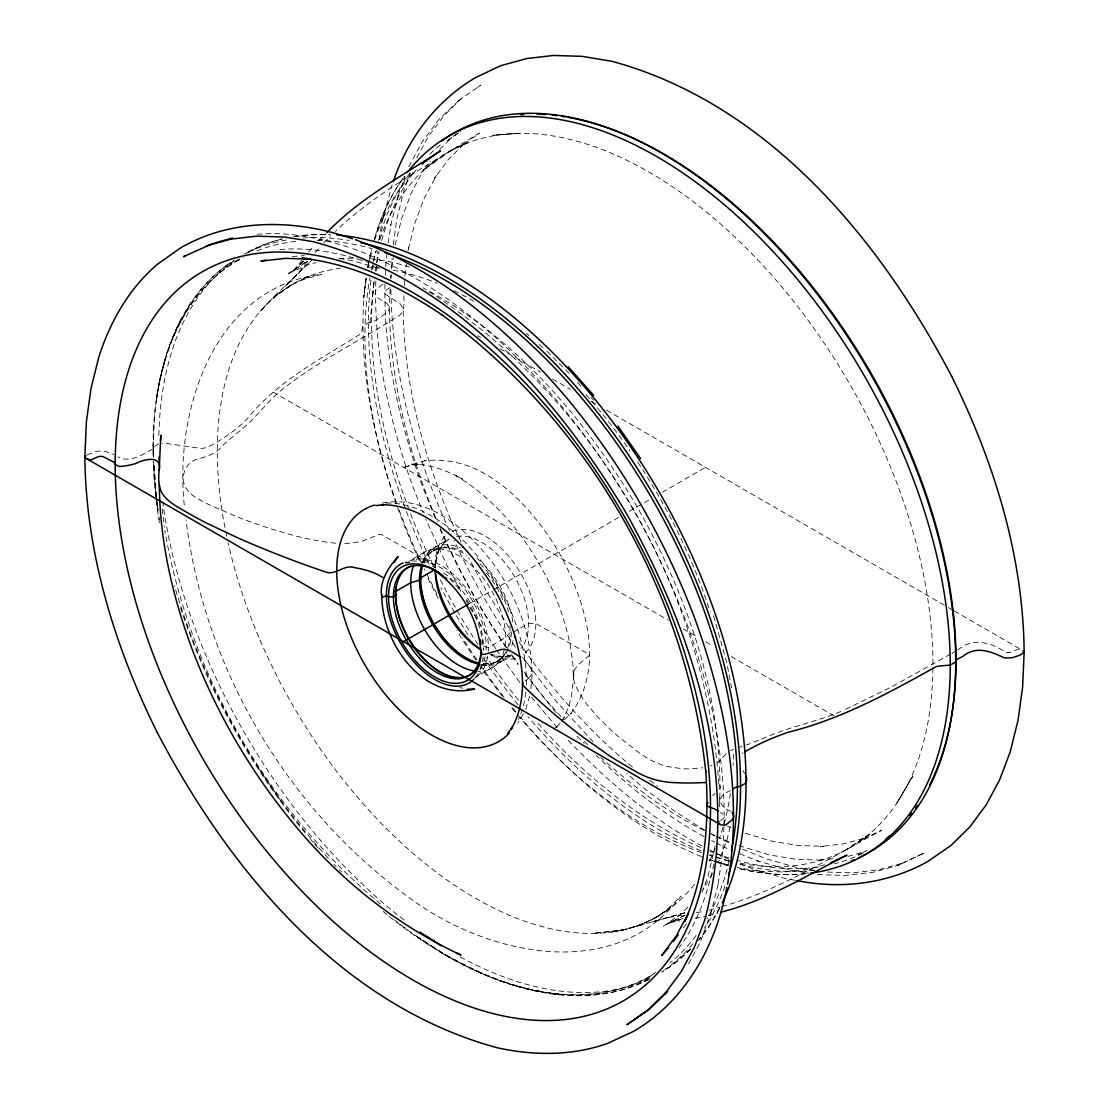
<?xml version="1.0" encoding="UTF-8"?>
<svg xmlns="http://www.w3.org/2000/svg" width="1109" height="1109" viewBox="0 0 1109 1109"><rect width="100%" height="100%" fill="white"/><g stroke="black" fill="none" stroke-linecap="round" stroke-linejoin="round"><path stroke-width="0.75" stroke-dasharray="5 3.75" d="M153.153 447.981L154.068 422.779M375.84 280.924C373.581 351.04 389.384 420.602 412.7 486.38L423.222 512.802M376.284 270.943L377.781 251.064M384.989 283.959C383.395 352.094 398.727 419.618 421.42 483.538L436.031 520.135M385.364 275.351L385.669 268.475M385.738 266.742L386.584 254.737M390.243 288.756L389.037 309.813L386.958 312.475L378.058 318.713A100.988 58.306 0 0 1 373.511 321.582L368.438 322.858L362.962 326.018L361.16 332.866A13.488 7.791 0 0 1 359.981 334.35C319.974 359.385 276.668 381.732 246.752 419.41A213.538 123.279 0 0 1 213.69 444.085L206.579 447.662L201.394 448.466L167.778 443.683A14.694 8.484 0 0 0 164.451 443.545L162.219 443.669M390.687 278.428L390.839 274.977M391.158 278.082L391.297 274.782M391.588 268.17L392.018 258.272M403.801 295.756C404.258 303.672 404.979 314.124 396.024 317.424C357.5 342.293 315.469 362.407 279.745 391.505A232.779 134.397 0 0 0 270.887 399.67L253.628 418.398A226.153 130.571 0 0 1 251.133 420.907A218.612 126.218 0 0 1 240.14 430.639L227.636 440.98A143.366 82.773 0 0 0 222.784 445.471C216.712 453.248 207.286 456.769 197.943 458.863A24.62 14.209 0 0 0 190.041 462.855L185.051 468.941L183.235 476.357A73.097 42.211 0 0 0 183.387 480.349C184.08 488.903 191.011 495.016 198.123 498.828A194.879 112.508 0 0 0 208.478 504.429L237.922 517.182A457.116 263.914 0 0 0 246.711 520.481L249.331 521.438A482.803 278.747 0 0 0 273.812 529.7L295.368 535.924A200.743 115.904 0 0 0 312.183 539.681A206.108 118.996 0 0 0 326.143 542.093L338.065 543.507M404.244 285.72L404.605 277.347M719.491 806.742C724.524 701.221 688.342 597.696 637.107 506.799C584.831 418.356 514.715 336.554 422.945 287.772M723.941 826.76L722.888 850.853L718.022 884.76M724.011 825.041C725.605 756.906 710.273 689.382 687.58 625.462L687.372 624.949C657.679 544.879 614.414 469.953 559.92 404.203L559.574 403.773C503.195 337.469 434.534 278.276 351.775 248.194L350.25 247.751M731.081 811.331C718.535 806.423 715.61 796.123 730.443 790.62M435.255 567.822L435.726 561.334L435.144 567.364L438.845 548.054L437.431 554.084L440.245 547.888L444.071 542.883L448.84 539.182A66.096 38.163 60 0 0 435.269 565.659M530.837 688.911L532.375 672.83L531.474 669.573A60.385 34.864 0 0 0 525.985 661.796L523.947 659.841A52.47 30.303 0 0 0 522.866 658.926M370.004 322.774L374.19 280.452L372.361 298.515M366.081 278.456L363.489 297.988L366.289 277.888M379.375 239.572L381.413 224.794L392.101 184.787M388.233 242.816L390.978 224.24M393.265 244.798L396.828 219.069L404.314 188.863L410.247 173.309M391.796 268.156L393.21 257.898M404.84 275.684L406.448 264.053M715.208 845.696L707.958 876.387L701.484 893.563M181.044 319.184C167.875 344.691 160.07 372.652 156.189 401.028L160.167 378.821L165.754 357.084L158.781 385.253L156.411 399.517M369.325 259.631L367.675 267.837L369.713 259.617M158.781 385.253C168.887 337.386 190.54 287.578 233.639 260.726M408.057 250.551L408.75 247.446M529.243 677.765L532.32 673.454M398.034 195.808L405.132 176.442M688.647 963.818L700.223 942.234L710.966 913.192M370.129 257.981L372.167 249.761M390.604 225.779L398.436 194.172M395.109 245.047L401.721 218.376L411.467 192.564L423.832 169.525L422.446 171.867L430.347 161.207M408.445 248.929L414.877 223.034L424.331 197.97L436.336 175.596L434.354 178.48L448.729 159.072L465.392 142.756L460.609 146.263L479.365 133.191L449.547 151.268L424.137 169.774L437.403 159.017L430.833 164.312L451.807 150.089L467.263 143.019L449.547 151.268L451.807 150.089C411.425 174.654 369.741 198.483 335.403 231.351M713.891 863.953C707.5 893.507 697.561 923.118 679.221 947.502M730.207 826.898L727.019 839.735L718.188 863.149M710.564 914.828L718.396 883.221M369.976 256.359L371.654 249.941M374.149 240.334C380.595 217.572 390.313 195.392 404.591 176.428M525.624 709.289L529.922 695.398M374.606 239.904L384.213 214.453L382.369 219.222L394.457 196.681L408.985 177.08L418.606 167.653M422.751 562.208C426.092 549.898 438.928 545.073 448.84 539.182M423.874 562.568L428.282 554.888L432.33 551.173L431.054 551.908L441.202 548.026L427.797 550.48L409.873 560.627M719.672 907.883L708.471 927.235L698.31 940.584M408.777 166.766L421.905 142.312L438.734 119.564L459.57 99.852M416.845 157.672L427.686 137.461L443.503 116.098L461.843 98.133L460.29 99.436M523.587 713.725L517.681 723.013M562.166 721.64L568.945 706.128L571.592 695.44L574.462 669.794L578.052 664.846L589.309 655.502A3.105 1.788 0 0 0 589.198 654.518L535.799 623.41L528.619 623.41L513.633 632.061M712.574 873.601L703.12 889.252M190.859 302.826L175.444 331.425L172.741 338.397C186.409 305.932 208.922 276.086 240.279 259.021M719.686 788.929L720.351 786.933L719.062 785.033M561.764 720.836L565.382 715.957M570.567 713.905C606.651 666.218 584.831 599.29 558.77 552.032C530.878 505.843 483.829 453.484 424.484 460.873M683.491 927.817L686.568 923.658M302.105 260.033L292.402 272.01L307.013 257.69M307.623 261.336L296.2 275.379L284.708 286.718L311.823 260.074M315.122 252.602L320.556 246.42M510.085 632.449L505.607 637.523L488.348 647.49L483.316 646.242M308.565 252.062L314.138 245.782M690.491 948.985L671.097 965.981L662.974 971.013M712.671 795.638L715.097 793.323M309.494 262.376L275.351 295.216L260.13 311.421C270.527 299.86 282.448 289.463 296.255 282.157L273.188 297.434L290.198 285.581L308.967 276.779L301.509 279.912L321.915 274.228C213.025 287.203 173.933 412.132 184.427 506.536M318.588 240.764L325.616 233.874M323.8 242.719L330.759 235.898M439.719 149.479L450.753 138.667M553.682 729.417L559.962 723.262M564.412 719.935L571.329 713.17M687.927 907.093L680.746 914.121L663.21 926.334L684.724 915.424M303.312 261.142L292.235 271.608L307.138 261.225M556.177 727.116L559.934 723.678M528.799 678.154L525.306 680.843M726.132 753.801L720.143 760.358A24.62 14.209 0 0 1 717.565 762.562M447.481 140.621L451.211 137.904M477.688 87.237L480.946 85.046L457.047 101.612M447.606 140.566L458.627 132.9M655.876 972.274L643.483 980.911L649.888 976.807M307.041 261.267L286.829 274.436L306.181 265.356L315.857 262.653M452.902 136.421L460.984 131.403M654.56 918.169L667.646 910.045L654.56 918.169C640.545 925.197 625.518 930.437 609.881 932.212L625.601 929.287M742.087 753.427L743.058 752.831M389.661 287.688L384.962 291.237A7.638 4.408 0 0 0 384.962 293.899L400.543 304.143L403.219 309.161C403.842 382.605 423.07 454.773 451.779 522.02L451.474 521.341L461.399 542.495M720.587 820.591L724.038 817.763A7.638 4.408 0 0 0 724.038 815.101L720.587 812.287M244.479 254.058L264.566 244.382L281.547 239.045M158.753 443.919L153.278 447.079L153.014 448.895L151.074 450.004A100.988 58.306 0 0 1 146.097 452.638C137.793 457.449 127.133 462.134 117.887 456.825M469.287 603.698L491.717 590.75M493.2 589.891L618.78 517.39M629.247 511.346L650.179 499.258M662.142 492.354L705.49 467.333M499.327 662.655L512.095 655.294M473.834 678.556L495.709 665.303L504.29 654.698L496.236 662.101L497.497 661.366L492.424 663.321L482.207 663.639M730.845 750.738L733.534 749.185M817.43 874.571L845.169 875.431L873.282 872.229L897.985 865.339L924.282 852.932L901.492 863.62L903.391 862.927L878.675 869.816L852.266 872.852L824.431 871.979M382.896 284.126L376.048 289.809A16.316 9.413 0 0 0 376.048 295.313C378.973 301.024 387.887 301.066 389.411 307.692C390.105 381.51 408.819 454.205 437.487 521.923M87.154 454.87L96.039 451.474A16.316 9.413 0 0 1 105.577 451.474L113.728 454.44M950.496 654.158L890.693 687.275M951.966 653.34L956.36 650.9M957.816 650.082C972.454 636.843 991.529 642.638 1005.891 652.383A7.638 4.408 0 0 0 1010.493 652.383L1018.104 649.112L1021.597 649.832M889.473 687.927L842.299 710.924M239.988 258.854L229.715 264.233L243.398 257.815M649.458 976.558C582.253 1013.252 501.254 989.048 439.816 951.827L461.399 963.832L482.9 973.952L446.068 955.348L414.808 935.095L446.068 955.348L474.777 970.292L504.207 982.117M636.469 926.653L655.239 917.85L672.248 905.998L665.802 910.891L680.926 896.072C615.245 983.877 487.516 955.265 410.995 898.983C288.368 811.136 204.597 669.67 186.035 520.052M684.808 915.355L668.367 923.062L682.964 918.709M867.127 850.464L858.006 854.748L863.634 852.253M897.985 865.339L900.771 864.036M920.761 854.651L923.561 853.348M649.278 979.039C603.116 1003.298 547.874 997.989 500.256 980.827L531.1 989.866L558.16 994.316L565.701 994.551L545.711 992.444L525.181 988.299M512.136 654.809L503.098 656.764L490.622 654.379M840.941 711.479L836.824 713.129A232.779 134.397 0 0 1 822.67 718.244L790.246 728.211A226.139 130.557 0 0 0 785.907 729.653A218.612 126.218 0 0 0 769.05 735.988L751.112 743.21A143.366 82.773 0 0 1 745.955 745.123M425.509 460.595L402.609 467.748L411.079 465.378L420.103 464.352L410.302 464.186C428.823 463.687 446.733 470.244 462.661 479.268L455.799 475.525C500.298 502.225 532.805 545.573 553.696 592.469C563.663 615.786 570.733 640.475 572.979 665.802C573.408 672.719 572.466 680.053 576.001 686.332A206.108 118.996 0 0 0 580.159 694.4A200.743 115.904 0 0 0 586.675 704.118L597.46 716.553A482.803 278.747 0 0 0 611.766 730.692L613.416 732.203A457.116 263.914 0 0 0 619.127 737.277L641.238 754.272A194.907 112.522 0 0 0 650.928 760.247L665.026 766.277L682.936 768.759A73.097 42.197 0 0 0 689.84 768.856L702.704 767.802M710.425 765.972L711.923 765.446M742.115 746.426L739.855 747.161M847.858 856.411L864.396 851.809M824.819 864.701L808.6 869.234L784.354 872.007L758.792 871.217L763.851 872.007L737 867.598M643.289 924.351L622.87 930.049L593.44 933.376L622.87 930.049L684.988 912.749M684.905 912.776L651.51 922.036L667.063 917.753L684.946 914.883M709.164 910.184L720.115 907.12M721.682 906.691C778.92 890.388 829.615 857.936 881.794 830.225L861.097 839.929L866.531 837.545L844.06 843.81L820.078 846.569L823.571 846.292L798.175 845.502L771.739 841.149L744.444 832.984M682.881 918.612L668.103 922.73L679.928 920.858M708.235 915.674L717.731 913.026M416.18 463.188L417.22 462.91M695.093 918.363L706.599 916.006M696.258 912.749L704.326 911.141M294.55 236.619L318.131 234.373L329.47 234.789M257.246 234.318C289.324 231.296 321.388 238.393 351.775 248.194M279.828 249.608C309.647 246.711 339.562 253.088 367.841 262.209M292.277 256.526L304.213 255.652M338.91 258.411L357.195 258.05M382.217 503.042C427.242 494.517 466.681 529.104 492.299 562.332C516.142 594.59 531.225 633.752 532.168 674.078M833.025 858.657L819.842 860.182L822.559 860.154L796.428 859.336L769.202 854.873L737.111 845.072M806.174 873.532C783.079 875.985 759.637 873.684 737.194 867.931M344.844 543.743L360.716 541.705L379.555 534.399A3.105 1.788 0 0 1 381.274 534.469L435.144 565.299L435.144 569.444M481.985 664.873L488.265 665.414M370.683 258.688L393.737 262.473L409.637 267.047M339.299 258.494L352.468 260.657L379.597 268.475M814.2 870.302L796.068 867.377L766.167 858.768L742.087 848.995M739.703 853.68L757.225 860.806L788.527 869.83L808.918 873.171M795.125 880.269L786.946 878.924L753.496 869.248L738.137 863.01M459.75 687.566L462.758 688.245M727.449 864.84L709.344 859.627L727.241 864.784M320.473 239.17L322.095 239.641M786.905 869.359L788.527 869.83M757.225 860.806L758.75 861.249M709.94 859.78L716.372 861.832M717.98 862.358L727.643 865.45M727.352 826.053L730.457 827.314M716.345 836.643L730.72 842.48M728.918 859.267L716.871 853.708M490.511 654.573L493.145 655.821L490.33 654.462M710.744 833.413L715.153 835.701M716.608 836.463L731.275 844.101M704.049 830.419C666.135 811.719 632.255 785.837 600.981 757.599M711.687 834.398L714.737 835.992M704.035 836.574C664.457 814.935 628.484 786.863 596.295 755.326M711.687 840.553L714.737 842.147M716.262 842.937L726.963 848.51M702.108 846.015C652.619 819.773 609.493 782.982 570.678 742.905L567.309 739.121M709.483 849.854L715.402 852.932M477.591 335.75L480.585 337.483M500.076 348.739L540.568 372.111M552.559 379.028L570.553 389.425M591.541 401.541L596.032 404.133M606.54 410.191L946.892 606.692M948.389 607.566L952.881 610.158M954.378 611.017L1021.846 649.971M273.064 392.018L668.27 620.181M683.241 628.831L698.213 637.467M705.698 641.792L713.184 646.117M731.15 656.486L835.936 716.982M429.114 291.806C593.329 396.98 705.712 589.863 718.868 784.132M704.88 830.364L674.106 810.831L643.608 788.014L626.71 773.361M649.777 780.306L657.776 786.295M526.304 333.338L528.868 335.556M539.14 344.469L545.573 350.028M632.518 767.081C594.369 735.752 560.904 699.114 531.266 659.703L531.71 660.299L518.347 641.127M380.526 904.043C267.962 810.055 189.916 674.882 164.811 530.407M546.862 351.151L569.416 373.497M593.149 741.741L556.829 702.052L522.464 657.124M584.221 741.159L590.168 747.05M577.082 736.307L584.291 743.446M339.326 869.692L341.738 872.131M577.498 382.258L580.908 386.098M591.18 397.632L593.454 400.183M560.891 716.525L546.03 699.834L522.131 669.503M556.066 712.685L522.949 671.624M557.203 727.767L530.254 695.745M519.691 682.34L496.666 650.04M515.533 647.199C491.98 613.471 471.353 577.637 454.011 540.346M506.494 647.254C480.349 609.964 458.669 569.679 440.065 528.134M512.33 655.627L518.18 664M506.3 647.767C480.53 610.588 458.71 570.719 440.19 529.464M512.178 656.195L518.055 664.61M495.681 648.613L467.929 604.488M259.09 768.787L283.336 804.385M508.795 627.444L487.641 593.107L468.483 557.619M460.776 591.236L447.26 566.214L425.745 519.151M449.602 530.934C414.738 454.815 391.962 372.069 390.867 287.993M743.155 770.533L744.541 773.528M713.544 615.828L726.783 662.794L731.607 687.83M156.813 501.407L157.991 510.902M162.233 508.906L163.023 515.519M163.217 517.182L164.409 527.094M156.369 497.068L153.749 462.203M156.563 498.745L157.977 510.5M156.23 496.624L153.832 462.023M719.436 797.87L719.589 801.308M153.583 455.383L153.278 447.079L153.541 455.48M379.999 239.294A401.652 231.892 60 0 1 850.353 385.073A401.652 231.892 60 0 1 738.622 862.927M728.946 860.834A401.652 231.892 60 0 1 709.303 855.289M701.664 852.669A401.652 231.892 60 0 1 510.736 706.696M502.474 696.397A401.652 231.892 60 0 1 480.641 666.994M475.886 660.105A401.652 231.892 60 0 1 456.714 630.439M438.249 598.25A401.652 231.892 60 0 1 425.925 574.31M419.452 560.697A401.652 231.892 60 0 1 369.865 277.971M371.418 270.041A401.652 231.892 60 0 1 376.422 250.26M694.525 884.22A365.041 210.752 60 0 1 441.146 875.805A365.041 210.752 60 0 1 228.121 542.814M226.666 536.132A365.041 210.752 60 0 1 340.546 268.156M368.188 267.13A365.041 210.752 60 0 1 380.04 268.142M393.099 270.152A365.041 210.752 60 0 1 437.154 283.308M453.928 290.738A365.041 210.752 60 0 1 473.987 301.288M585.982 394.679A365.041 210.752 60 0 1 630.092 450.864M637.855 462.314A365.041 210.752 60 0 1 710.204 611.905M733.493 754.078A365.041 210.752 60 0 1 733.146 765.321M730.443 793.337A365.041 210.752 60 0 1 719.519 837.974M715.263 848.759A365.041 210.752 60 0 1 708.651 862.497M515.643 658.289A71.184 41.088 60 0 1 490.261 654.962M435.144 565.299A71.184 41.088 60 0 1 445.18 536.257M452.514 531.405A71.184 41.088 60 0 1 521.064 573.797A71.184 41.088 60 0 1 523.517 654.365M651.829 975.476A413.241 238.587 60 0 1 383.104 911.432M318.269 848.219A413.241 238.587 60 0 1 310.589 839.333M305.169 832.887A413.241 238.587 60 0 1 180.448 607.469M159.405 522.838A413.241 238.587 60 0 1 153.222 461.857M153.056 455.342A413.241 238.587 60 0 1 238.587 259.728M257.025 250.828A413.241 238.587 60 0 1 296.921 241.249M316.966 240.376A413.241 238.587 60 0 1 372.167 248.735M729.306 860.556A413.241 238.587 60 0 1 706.932 918.751M696.022 935.511A413.241 238.587 60 0 1 670.086 962.875M648.543 979.524A415.265 239.752 60 0 1 394.79 920.193M336.263 866.794A415.265 239.752 60 0 1 333.989 864.382M328.319 858.311A415.265 239.752 60 0 1 174.473 585.76M159.446 519.747A415.265 239.752 60 0 1 158.92 516.489M157.949 509.974A415.265 239.752 60 0 1 230.589 262.431M248.374 252.173A415.265 239.752 60 0 1 288.174 239.71M302.868 237.978A415.265 239.752 60 0 1 349.238 240.445M724.981 886.133A415.265 239.752 60 0 1 704.645 927.9M692.917 943.787A415.265 239.752 60 0 1 664.679 969.807M649.403 978.623A415.265 239.752 60 0 1 456.894 955.071M404.133 920.04A415.265 239.752 60 0 1 162.76 501.947M158.85 435.324A415.265 239.752 60 0 1 234.651 260.255M247.751 252.131A415.265 239.752 60 0 1 282.587 238.782M293.649 236.55A415.265 239.752 60 0 1 330.413 234.595M719.505 908.507A415.265 239.752 60 0 1 699.432 939.378M690.852 948.985A415.265 239.752 60 0 1 661.519 972.219M805.619 873.753A415.265 239.752 60 0 1 739.329 868.652M728.433 865.796A415.265 239.752 60 0 1 709.524 859.627M701.581 856.592A415.265 239.752 60 0 1 520.218 717.093M515.865 711.895A415.265 239.752 60 0 1 511.568 706.641M504.124 697.298A415.265 239.752 60 0 1 480.627 665.4M476.925 659.994A415.265 239.752 60 0 1 462.55 638.008M436.988 593.842A415.265 239.752 60 0 1 424.345 568.945M421.531 563.039A415.265 239.752 60 0 1 398.88 509.253M396.551 502.89A415.265 239.752 60 0 1 365.942 279.496M367.772 267.685A415.265 239.752 60 0 1 371.487 249.802M374.856 237.368A415.265 239.752 60 0 1 404.549 176.068M814.366 870.218A415.265 239.752 60 0 1 738.594 863.925M729.209 861.236A415.265 239.752 60 0 1 710.231 854.679M700.902 850.894A415.265 239.752 60 0 1 527.884 716.511M518.111 704.797A415.265 239.752 60 0 1 482.401 656.833M468.026 634.847A415.265 239.752 60 0 1 440.925 587.77M429.114 564.301A415.265 239.752 60 0 1 371.21 277.915M372.416 269.542A415.265 239.752 60 0 1 375.84 251.438M378.585 240.362A415.265 239.752 60 0 1 410.025 172.907M862.899 853.306A413.241 238.587 60 0 1 834.315 863.842M818.567 866.947A413.241 238.587 60 0 1 738.386 860.695M729.029 857.964A413.241 238.587 60 0 1 710.134 851.296M700.943 847.526A413.241 238.587 60 0 1 535.744 720.767M518.402 700.139A413.241 238.587 60 0 1 486.726 657.582M478.062 644.662A413.241 238.587 60 0 1 438.984 577.165M433.591 566.325A413.241 238.587 60 0 1 374.149 279.565M375.286 271.317A413.241 238.587 60 0 1 378.959 251.618M381.676 240.598A413.241 238.587 60 0 1 414.946 170.869M429.862 154.151A413.241 238.587 60 0 1 442.962 142.95M509.89 655.793A66.096 38.163 60 0 1 491.814 654.892M456.617 536.437A66.096 38.163 60 0 1 514.923 577.345A66.096 38.163 60 0 1 521.202 648.308M507.908 654.629A66.096 38.163 60 0 1 483.219 665.067M423.097 560.946A66.096 38.163 60 0 1 460.235 547.818M476.828 558.077A66.096 38.163 60 0 1 513.148 624.104M512.982 640.642A66.096 38.163 60 0 1 510.681 649.222M511.36 631.714A64.059 36.985 60 0 1 481.888 663.709M423.624 562.776A64.059 36.985 60 0 1 462.827 551.52M479.85 563.705A64.059 36.985 60 0 1 508.504 611.78M509.766 626.044A64.059 36.985 60 0 1 480.627 664.443M422.349 563.511A64.059 36.985 60 0 1 466.944 555.29M486.504 572.923A64.059 36.985 60 0 1 502.904 600.011M416.499 559.823A67.108 38.746 60 0 1 492.881 592.844A67.108 38.746 60 0 1 477.868 671.347M409.817 560.738A67.108 38.746 60 0 1 462.134 583.348A67.108 38.746 60 0 1 488.237 651.33M487.697 656.195A67.108 38.746 60 0 1 476.759 676.67M422.085 561.639A64.059 36.985 60 0 1 486.075 649.902M485.16 656.764A64.059 36.985 60 0 1 480.654 668.103M443.628 572.909A62.021 35.807 60 0 1 483.205 649.791M466.03 600.468A62.021 35.807 60 0 1 470.452 608.134M411.633 561.057A68.536 39.564 60 0 1 417.927 561.362M421.198 562A68.536 39.564 60 0 1 424.553 562.942M432.552 566.352A68.536 39.564 60 0 1 434.853 567.614M449.616 578.787A68.536 39.564 60 0 1 461.053 591.624M466.598 599.609A68.536 39.564 60 0 1 483.302 650.221M483.094 656.75A68.536 39.564 60 0 1 475.622 677.363M386.112 503.153A134.092 77.422 60 0 1 482.817 562.97A134.092 77.422 60 0 1 526.123 687.899M525.749 692.349A134.092 77.422 60 0 1 518.485 719.381M573.727 671.652L573.533 679.457L573.727 671.652M912.804 776.148L896.599 803.471L912.804 776.148M869.955 833.968L846.056 849.882L869.955 833.968M500.977 134.633L492.59 135.326L519.067 133.357L500.977 134.633"/><path stroke-width="1.5" d="M456.173 952.7L460.997 955.071C397.022 925.225 340.643 880.504 295.659 826.205L294.121 824.361C249.858 770.963 214.716 710.107 190.609 645.064L189.778 642.804C171.59 592.137 159.738 538.822 159.322 484.827A143.602 82.912 0 0 1 159.183 470.41L160.847 435.185L160.486 440.55M727.587 884.206C743.141 796.207 725.965 705.823 696.3 622.62L695.911 621.553C665.899 540.651 622.191 464.934 567.129 398.505L566.394 397.632C509.183 330.343 439.497 270.263 355.504 239.752M159.183 470.41C162.482 454.926 144.503 458.918 136.005 463.451A47.091 27.184 0 0 1 132.442 464.463A44.582 25.743 0 0 1 120.881 466.376L119.412 466.418A2.565 1.483 0 0 1 118.677 466.279L115.184 464.421L114.851 463.146A5.434 3.133 0 0 0 114.144 462.273L103.109 456.617A7.638 4.408 0 0 0 98.507 456.617L90.896 459.888L87.154 459.029M726.825 887.394C716.275 945.09 685.307 1001.524 633.35 1031.467L607.496 1043.43C572.202 1056.004 533.776 1055.726 497.497 1047.811L496.846 1047.645C341.128 1005.198 229.688 870.537 157.367 732.758L157.339 732.702M393.279 181.682C407.516 138.777 436.461 100.559 475.65 77.533L500.769 65.667L526.706 58.541L553.613 55.45L581.975 56.337L612.154 61.355C767.872 103.802 879.312 238.463 951.633 376.242L951.661 376.298M687.843 914.565L684.821 921.496C705.449 874.294 709.469 821.727 705.726 770.852L705.781 771.878C686.499 592.248 587.798 421.309 441.895 314.804L442.741 315.358C400.557 286.677 353.036 263.873 301.842 258.134L310.853 259.146L285.207 258.355L260.878 261.142L265.924 260.116M394.152 562.679L398.02 556.468C388.649 567.184 378.737 582.17 381.829 596.767A1.816 1.04 0 0 0 383.27 597.002L386.403 595.602L388.552 596.836L393.445 596.836L395.594 595.602L395.594 593.939M688.453 913.178L676.324 935.788L661.754 955.459L668.547 947.751M522.88 682.673L522.505 684.35L524.058 686.471A859.101 496 0 0 0 583.237 737.277L608.924 755.423A379.985 219.388 0 0 0 616.618 760.275L620.347 762.535A642.527 370.961 0 0 0 634.182 770.575C646.492 778.171 660.714 782.344 675.173 782.649A143.602 82.912 0 0 0 700.139 782.732L706.211 782.497M507.603 733.59L512.386 727.13L511.18 729.07C527.51 701.248 523.642 666.731 515.2 636.996L515.477 637.869C505.149 603.975 486.976 572.507 462.786 546.612L463.41 547.278C441.881 525.111 413.92 504.498 381.662 504.72L383.936 504.65L375.951 505.565M673.218 941.666L678.361 934.735M381.815 594.493C380.997 641.044 422.058 701.664 474.555 689.036L467.249 689.271M326.795 232.724C359.274 198.691 401.375 176.373 440.342 150.907L425.454 161.276M422.224 164.118L425.828 160.583L422.501 163.231M667.66 991.571L649.43 1009.148L626.959 1024.688L647.614 1010.299L665.941 992.333L665.497 992.902L681.314 971.539L694.484 947.003L704.686 920.137C742.198 781.235 694.04 634.653 626.211 513.093C554.86 393.57 451.987 278.567 312.932 241.623L284.569 237.021L256.733 236.148L230.325 239.184L231.046 239.059L206.329 245.962M719.062 821.492L718.244 822.92L719.866 824.32M85.934 455.577L84.852 456.95C85.795 553.155 114.879 647.129 157.367 732.758M481.847 652.411L480.89 653.353A1.816 1.04 0 0 0 481.292 654.185L484.411 654.421L499.078 650.221C506.716 647.018 513.55 652.896 519.705 656.597A52.47 30.303 0 0 1 520.731 657.304M185.439 255.652L183.526 256.664L212.845 243.467M394.887 591.859L410.704 582.724L419.493 580.146L420.768 579.411L420.159 578.094L435.144 569.444A66.096 38.163 60 0 0 480.765 649.735M403.51 641.667L467.79 604.557M744.943 751.722L745.761 751.264A213.538 123.279 0 0 1 788.485 732.176C841.135 719.159 888.808 693 935.816 666.814A13.488 7.791 0 0 1 938.38 666.121L950.247 665.081L955.722 661.921L955.986 660.105L957.926 658.996A100.988 58.306 0 0 1 962.903 656.362C975.643 645.632 990.628 651.177 1003.423 657.526A16.316 9.413 0 0 0 1012.961 657.526L1020.058 655.128L1024.148 652.05C1023.205 555.845 994.121 461.871 951.633 376.242M830.516 862.871L846.943 855.164C805.855 875.86 766.014 900.965 720.892 912.153M214.494 243.01L232.571 237.964M405.367 562.707L409.471 562.235M796.761 880.532C841.024 889.654 888.614 883.693 928.136 861.263L950.981 845.46L969.682 827.134L986.248 804.801L999.653 779.793L1010.23 751.791L1018.007 720.434L1022.609 687.303L1024.148 652.05L1023.066 650.678M352.371 238.809C297.129 219.111 232.765 217.711 180.864 247.737L157.575 264.136C129.046 288.409 110.054 321.832 98.77 357.209L90.993 388.566L86.391 421.697L84.852 456.95L85.67 458.142L720.822 824.874L725.536 825.179L732.952 819.191A16.316 9.413 0 0 0 732.952 813.687L732.12 812.44M433.785 569.735L438.901 572.48M383.035 577.553L377.656 574.587A52.47 30.303 0 0 0 372.042 572.147L368.659 570.969A60.385 34.864 0 0 0 355.185 567.794C344.594 563.649 335.999 575.571 325.907 572.078A859.101 496 0 0 1 237.922 537.907L206.496 523.088A379.985 219.388 0 0 1 198.081 518.638L194.172 516.489A642.513 370.961 0 0 1 180.24 508.49C171.036 503.278 160.542 496.333 159.322 484.827M718.258 810.929L714.238 808.738A5.434 3.133 0 0 0 712.727 808.322L707.292 806.118A2.565 1.483 0 0 1 707.071 805.689L707.14 804.843A44.582 25.743 0 0 1 707.889 802.569M419.923 932.073L434.09 941.056M431.817 568.681C460.471 586.841 479.476 619.751 480.876 653.658M437.889 572.064L443.267 575.848M568.155 366.649L593.689 395.358M617.935 426.119L640.642 458.669M745.927 776.508L746.44 777.769A14.694 8.484 0 0 1 746.676 779.696L746.038 782.982L740.562 786.142L735.503 787.418A100.988 58.306 0 0 0 732.592 789.206M480.835 644.676L480.252 639.699A65.486 37.803 60 0 1 480.696 642.43M473.543 662.336A66.096 38.163 60 0 1 420.81 587.423M420.283 582.017A66.096 38.163 60 0 1 420.159 578.094M478.825 663.113A64.059 36.985 60 0 1 434.035 624.048A64.059 36.985 60 0 1 422.598 565.729M477.549 663.847A64.059 36.985 60 0 1 432.76 624.783A64.059 36.985 60 0 1 421.323 566.463M474.735 671.042A67.108 38.746 60 0 1 424.595 629.496A67.108 38.746 60 0 1 413.685 565.313M459.708 678.528A64.059 36.985 60 0 1 413.754 646.284A64.059 36.985 60 0 1 396.065 586.758M479.351 664.984A62.021 35.807 60 0 1 413.172 646.284A62.021 35.807 60 0 1 410.732 566.061M481.056 651.038A62.021 35.807 60 0 1 435.56 671.763A62.021 35.807 60 0 1 393.445 596.434A62.021 35.807 60 0 1 436.253 570.927M481.154 651.579A65.486 37.803 60 0 1 434.118 676.615A65.486 37.803 60 0 1 388.552 596.42A65.486 37.803 60 0 1 434.853 570.109M444.695 577.013A65.486 37.803 60 0 1 446.844 578.843M473.654 679.512A68.536 39.564 60 0 1 401.832 645.466A68.536 39.564 60 0 1 403.122 562.956M509.433 732.897A134.092 77.422 60 0 1 365.707 666.259A134.092 77.422 60 0 1 374.731 505.025M441.216 945.811A415.265 239.752 60 0 1 431.456 939.559M159.086 460.235A415.265 239.752 60 0 1 158.975 456.95M336.803 235.011A415.265 239.752 60 0 1 660.035 493.56A415.265 239.752 60 0 1 722.333 902.768M480.696 649.444A71.184 41.088 60 0 1 435.657 573.866M384.671 252.561A413.241 238.587 60 0 1 731.399 850.922M360.855 242.732A415.265 239.752 60 0 1 653.326 494.586A415.265 239.752 60 0 1 728.668 874.793M407.53 172.158A415.265 239.752 60 0 1 864.909 376.838A415.265 239.752 60 0 1 810.513 873.171M854.374 859.669A415.265 239.752 60 0 1 851.185 860.972M441.534 141.203A415.265 239.752 60 0 1 868.222 369.949A415.265 239.752 60 0 1 859.073 857.562M520.44 114.629A413.241 238.587 60 0 1 523.753 114.421M537.255 114.213A413.241 238.587 60 0 1 545.573 114.587M551.963 115.114A413.241 238.587 60 0 1 556.801 115.655M561.681 116.306A413.241 238.587 60 0 1 564.938 116.819M568.224 117.374A413.241 238.587 60 0 1 880.005 389.273A413.241 238.587 60 0 1 929.592 785.02M917.476 805.3A413.241 238.587 60 0 1 915.577 807.99M911.64 813.216A413.241 238.587 60 0 1 909.602 815.739M890 835.59A413.241 238.587 60 0 1 885.98 838.82M120.562 532.57A420.963 243.051 60 0 0 607.787 1008.58A420.963 243.051 60 0 0 510.209 367.675A420.963 243.051 60 0 0 120.562 532.57"/></g></svg>
